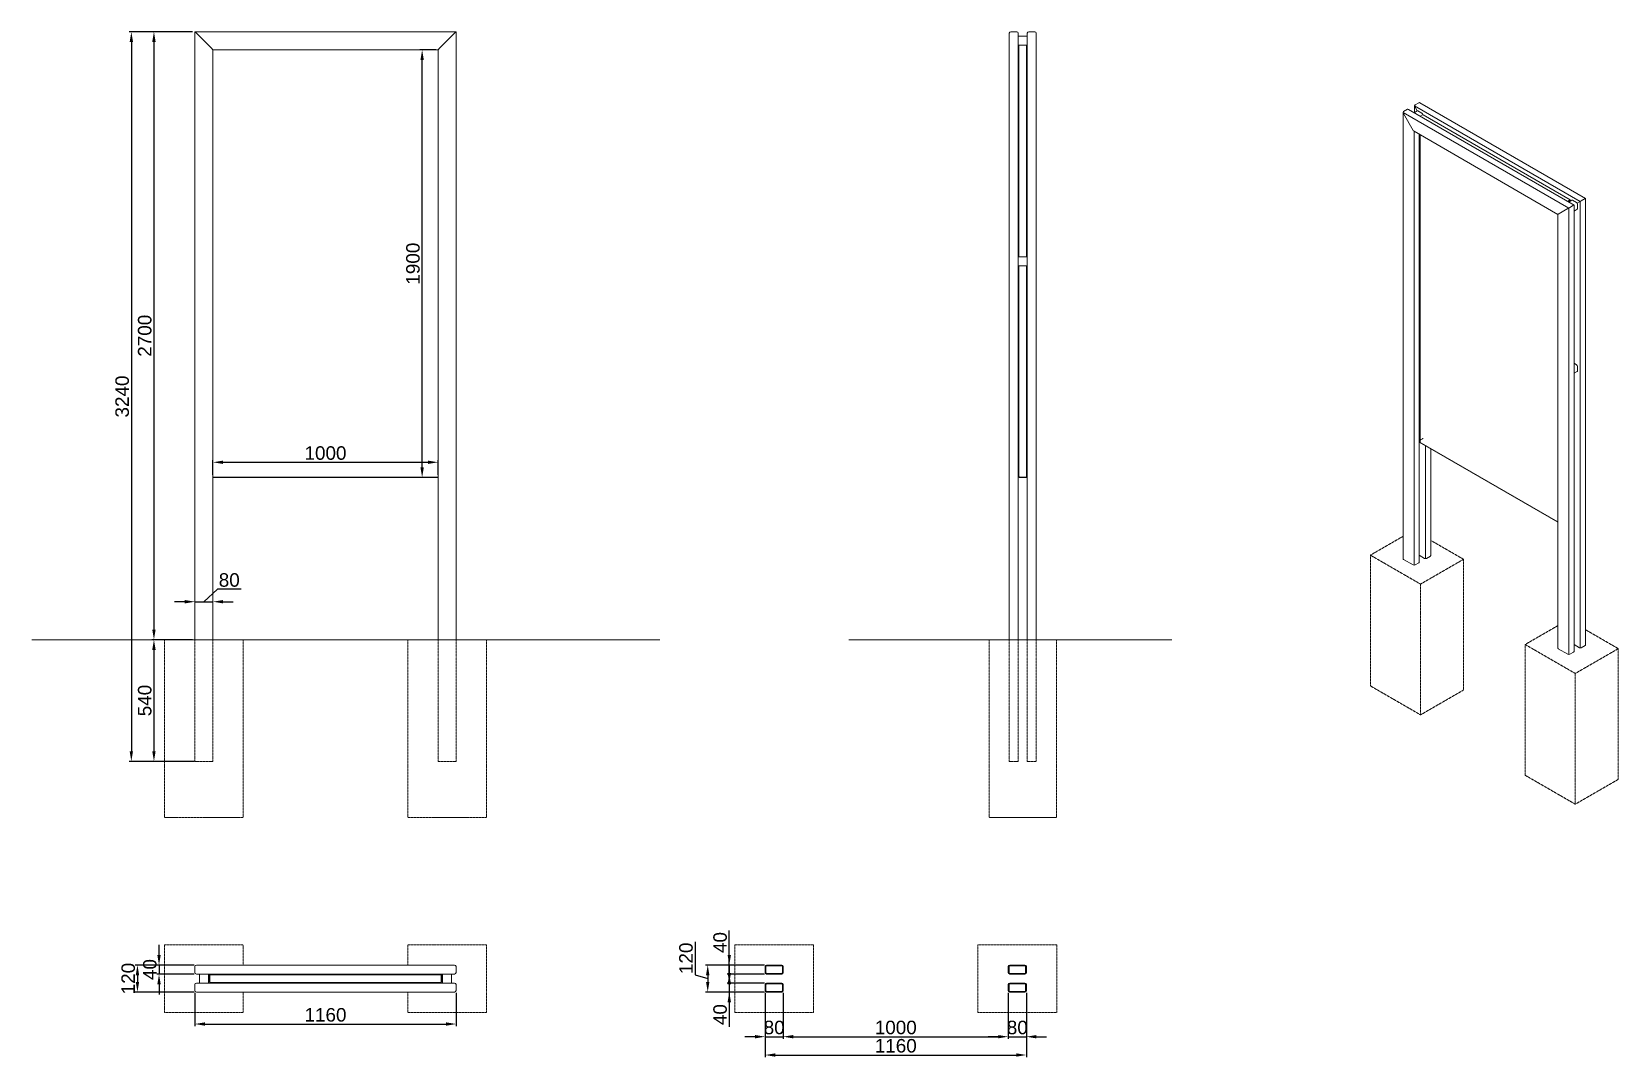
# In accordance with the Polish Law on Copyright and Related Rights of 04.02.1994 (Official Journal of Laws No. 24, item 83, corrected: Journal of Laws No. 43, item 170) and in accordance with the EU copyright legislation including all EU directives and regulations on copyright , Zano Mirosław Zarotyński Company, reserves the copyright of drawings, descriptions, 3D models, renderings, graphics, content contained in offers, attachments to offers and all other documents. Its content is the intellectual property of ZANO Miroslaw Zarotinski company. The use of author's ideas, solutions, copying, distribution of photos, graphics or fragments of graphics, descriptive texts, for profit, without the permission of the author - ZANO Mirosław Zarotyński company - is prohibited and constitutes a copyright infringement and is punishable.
# Model space of a CAD drawing. Header units: millimetres. Extents: x -447 to 6600, y 631 to 5185.
import ezdxf

# ---------------------------------------------------------------- set-up
doc = ezdxf.new("R2010")
doc.units = ezdxf.units.MM
doc.linetypes.add('HIDDEN', pattern=[1.905, 1.27, -0.635])
for name, color, linetype, lineweight in [('ZANO_R', 7, 'Continuous', 0), ('ZANO_R_przerywana', 7, 'HIDDEN', 0), ('ZANO_W', 1, 'Continuous', 0)]:
    doc.layers.add(name, color=color, linetype=linetype, lineweight=lineweight)
doc.styles.add('Arial', font='arial.ttf')
doc.styles.get("Standard").update_dxf_attribs({"font": 'ARIALUNI.TTF'})
doc.dimstyles.new('pl i ang', dxfattribs={"dimtxt": 50, "dimasz": 50, "dimexe": 1.25, "dimexo": 0.625, "dimgap": 10, "dimtad": 1, "dimtoh": 1, "dimtxsty": 'Standard', "dimcen": 2.5, "dimclrd": 1, "dimclre": 1, "dimclrt": 1, "dimadec": 0, "dimazin": 0, "dimtfac": 1, "dimtmove": 0, "dimatfit": 3, "dimfxl": 1, "dimarcsym": 1})

# ---------------------------------------------------------------- blocks, each defined once
blk = doc.blocks.new('*D411')
at = {"layer": 'ZANO_W', "color": 1, "lineweight": -2}
for p, q in [((358.2, 3217.1), (358.2, 3283.2)), ((403.2, 3273.2), (1313.2, 3273.2)), ((1358.2, 3217.1), (1358.2, 3283.2))]:
    blk.add_line(p, q, dxfattribs=at)
at = {"layer": 'ZANO_W', "color": 1}
for points in [[(403.2, 3280.7), (403.2, 3265.7), (358.2, 3273.2)], [(1313.2, 3265.7), (1313.2, 3280.7), (1358.2, 3273.2)]]:
    blk.add_solid(points, dxfattribs=at)
at = {"layer": 'ZANO_W', "color": 1, "insert": (858.2, 3313.8), "char_height": 60, "attachment_point": 5, "style": 'Arial'}
blk.add_mtext('1000', dxfattribs=at)
blk = doc.blocks.new('*D412')
at = {"layer": 'ZANO_W', "color": 1, "lineweight": -2}
for p, q in [((1348.2, 5105.1), (1277.5, 5105.1)), ((1287.5, 3250.1), (1287.5, 5060.1)), ((1348.2, 3205.1), (1277.5, 3205.1))]:
    blk.add_line(p, q, dxfattribs=at)
at = {"layer": 'ZANO_W', "color": 1}
for points in [[(1295, 5060.1), (1280, 5060.1), (1287.5, 5105.1)], [(1280, 3250.1), (1295, 3250.1), (1287.5, 3205.1)]]:
    blk.add_solid(points, dxfattribs=at)
at = {"layer": 'ZANO_W', "color": 1, "insert": (1246.9, 4155.1), "char_height": 60, "attachment_point": 5, "rotation": 90, "style": 'Arial'}
blk.add_mtext('1900', dxfattribs=at)
blk = doc.blocks.new('*D413')
at = {"layer": 'ZANO_W', "color": 1, "lineweight": -2}
for p, q in [((268.2, 5185.1), (86.2, 5185.1)), ((96.2, 5140.1), (96.2, 2530.1)), ((268.2, 2485.1), (86.2, 2485.1))]:
    blk.add_line(p, q, dxfattribs=at)
at = {"layer": 'ZANO_W', "color": 1}
for points in [[(103.7, 5140.1), (88.7, 5140.1), (96.2, 5185.1)], [(88.7, 2530.1), (103.7, 2530.1), (96.2, 2485.1)]]:
    blk.add_solid(points, dxfattribs=at)
at = {"layer": 'ZANO_W', "color": 1, "insert": (55.5, 3835.1), "char_height": 60, "attachment_point": 5, "rotation": 90, "style": 'Arial'}
blk.add_mtext('2700', dxfattribs=at)
blk = doc.blocks.new('*D414')
at = {"layer": 'ZANO_W', "color": 1, "lineweight": -2}
for p, q in [((268.2, 2485.1), (86.2, 2485.1)), ((96.2, 2440.1), (96.2, 1990.1)), ((274.6, 1945.1), (86.2, 1945.1))]:
    blk.add_line(p, q, dxfattribs=at)
at = {"layer": 'ZANO_W', "color": 1}
for points in [[(103.7, 2440.1), (88.7, 2440.1), (96.2, 2485.1)], [(88.7, 1990.1), (103.7, 1990.1), (96.2, 1945.1)]]:
    blk.add_solid(points, dxfattribs=at)
at = {"layer": 'ZANO_W', "color": 1, "insert": (55.5, 2215.1), "char_height": 60, "attachment_point": 5, "rotation": 90, "style": 'Arial'}
blk.add_mtext('540', dxfattribs=at)
blk = doc.blocks.new('*D415')
at = {"layer": 'ZANO_W', "color": 1, "lineweight": -2}
for p, q in [((268.2, 5185.1), (-14.1, 5185.1)), ((-4.1, 5140.1), (-4.1, 1990.1)), ((268.2, 1945.1), (-14.1, 1945.1))]:
    blk.add_line(p, q, dxfattribs=at)
at = {"layer": 'ZANO_W', "color": 1}
for points in [[(3.4, 5140.1), (-11.6, 5140.1), (-4.1, 5185.1)], [(-11.6, 1990.1), (3.4, 1990.1), (-4.1, 1945.1)]]:
    blk.add_solid(points, dxfattribs=at)
at = {"layer": 'ZANO_W', "color": 1, "insert": (-44.7, 3565.1), "char_height": 60, "attachment_point": 5, "rotation": 90, "style": 'Arial'}
blk.add_mtext('3240', dxfattribs=at)
blk = doc.blocks.new('*D416')
at = {"layer": 'ZANO_W', "color": 1, "lineweight": -2}
for p, q in [((377.8, 2709.5), (318.2, 2653.9)), ((483.6, 2709.5), (377.8, 2709.5)), ((233.2, 2653.9), (188.2, 2653.9)), ((278.2, 2663.9), (278.2, 2663.9)), ((278.2, 2653.9), (358.2, 2653.9)), ((358.2, 2663.9), (358.2, 2663.9)), ((403.2, 2653.9), (448.2, 2653.9))]:
    blk.add_line(p, q, dxfattribs=at)
at = {"layer": 'ZANO_W', "color": 1}
for points in [[(233.2, 2646.4), (233.2, 2661.4), (278.2, 2653.9)], [(403.2, 2661.4), (403.2, 2646.4), (358.2, 2653.9)]]:
    blk.add_solid(points, dxfattribs=at)
at = {"layer": 'ZANO_W', "color": 1, "insert": (430.7, 2750.1), "char_height": 60, "attachment_point": 5, "style": 'Arial'}
blk.add_mtext('80', dxfattribs=at)
blk = doc.blocks.new('*D417')
at = {"layer": 'ZANO_W', "color": 1, "lineweight": -2}
for p, q in [((118.8, 1085.4), (118.8, 1130.4)), ((274.6, 1040.4), (108.8, 1040.4)), ((274.6, 1000.4), (108.8, 1000.4)), ((118.8, 1040.4), (118.8, 1000.4)), ((118.8, 955.4), (118.8, 910.4))]:
    blk.add_line(p, q, dxfattribs=at)
at = {"layer": 'ZANO_W', "color": 1}
for points in [[(111.3, 1085.4), (126.3, 1085.4), (118.8, 1040.4)], [(126.3, 955.4), (111.3, 955.4), (118.8, 1000.4)]]:
    blk.add_solid(points, dxfattribs=at)
at = {"layer": 'ZANO_W', "color": 1, "insert": (78.2, 1020.4), "char_height": 60, "attachment_point": 5, "rotation": 90, "style": 'Arial'}
blk.add_mtext('40', dxfattribs=at)
blk = doc.blocks.new('*D418')
at = {"layer": 'ZANO_W', "color": 1, "lineweight": -2}
for p, q in [((274.6, 1040.4), (13, 1040.4)), ((23, 995.4), (23, 965.4)), ((274.6, 920.4), (13, 920.4))]:
    blk.add_line(p, q, dxfattribs=at)
at = {"layer": 'ZANO_W', "color": 1}
for points in [[(30.5, 995.4), (15.5, 995.4), (23, 1040.4)], [(15.5, 965.4), (30.5, 965.4), (23, 920.4)]]:
    blk.add_solid(points, dxfattribs=at)
at = {"layer": 'ZANO_W', "color": 1, "insert": (-17.7, 980.4), "char_height": 60, "attachment_point": 5, "rotation": 90, "style": 'Arial'}
blk.add_mtext('120', dxfattribs=at)
blk = doc.blocks.new('*D419')
at = {"layer": 'ZANO_W', "color": 1, "lineweight": -2}
for p, q in [((278.2, 916.8), (278.2, 768.5)), ((1438.2, 916.8), (1438.2, 768.5)), ((323.2, 778.5), (1393.2, 778.5))]:
    blk.add_line(p, q, dxfattribs=at)
at = {"layer": 'ZANO_W', "color": 1}
for points in [[(323.2, 786), (323.2, 771), (278.2, 778.5)], [(1393.2, 771), (1393.2, 786), (1438.2, 778.5)]]:
    blk.add_solid(points, dxfattribs=at)
at = {"layer": 'ZANO_W', "color": 1, "insert": (858.2, 819.1), "char_height": 60, "attachment_point": 5, "style": 'Arial'}
blk.add_mtext('1160', dxfattribs=at)
blk = doc.blocks.new('*D420')
at = {"layer": 'ZANO_W', "color": 1, "lineweight": -2}
for p, q in [((2651.7, 1040.4), (2651.7, 1194.4)), ((2807.5, 1040.4), (2641.7, 1040.4)), ((2807.5, 1000.4), (2641.7, 1000.4)), ((2651.7, 1040.4), (2651.7, 1000.4)), ((2651.7, 955.4), (2651.7, 910.4))]:
    blk.add_line(p, q, dxfattribs=at)
at = {"layer": 'ZANO_W', "color": 1}
for points in [[(2644.2, 1085.4), (2659.2, 1085.4), (2651.7, 1040.4)], [(2659.2, 955.4), (2644.2, 955.4), (2651.7, 1000.4)]]:
    blk.add_solid(points, dxfattribs=at)
at = {"layer": 'ZANO_W', "color": 1, "insert": (2611.1, 1140.4), "char_height": 60, "attachment_point": 5, "rotation": 90, "style": 'Arial'}
blk.add_mtext('40', dxfattribs=at)
blk = doc.blocks.new('*D422')
at = {"layer": 'ZANO_W', "color": 1, "lineweight": -2}
for p, q in [((2651.7, 1005.4), (2651.7, 1050.4)), ((2807.5, 960.4), (2641.7, 960.4)), ((2807.5, 920.4), (2641.7, 920.4)), ((2651.7, 960.4), (2651.7, 920.4)), ((2651.7, 920.4), (2651.7, 766.3))]:
    blk.add_line(p, q, dxfattribs=at)
at = {"layer": 'ZANO_W', "color": 1}
for points in [[(2644.2, 1005.4), (2659.2, 1005.4), (2651.7, 960.4)], [(2659.2, 875.4), (2644.2, 875.4), (2651.7, 920.4)]]:
    blk.add_solid(points, dxfattribs=at)
at = {"layer": 'ZANO_W', "color": 1, "insert": (2611.1, 820.4), "char_height": 60, "attachment_point": 5, "rotation": 90, "style": 'Arial'}
blk.add_mtext('40', dxfattribs=at)
blk = doc.blocks.new('*D423')
at = {"layer": 'ZANO_W', "color": 1, "lineweight": -2}
for p, q in [((2500.2, 1143.8), (2500.2, 997)), ((2500.2, 997), (2555.9, 980.4)), ((2807.5, 1040.4), (2545.9, 1040.4)), ((2555.9, 995.4), (2555.9, 965.4)), ((2807.5, 920.4), (2545.9, 920.4))]:
    blk.add_line(p, q, dxfattribs=at)
at = {"layer": 'ZANO_W', "color": 1}
for points in [[(2563.4, 995.4), (2548.4, 995.4), (2555.9, 1040.4)], [(2548.4, 965.4), (2563.4, 965.4), (2555.9, 920.4)]]:
    blk.add_solid(points, dxfattribs=at)
at = {"layer": 'ZANO_W', "color": 1, "insert": (2459.6, 1070.4), "char_height": 60, "attachment_point": 5, "rotation": 90, "style": 'Arial'}
blk.add_mtext('120', dxfattribs=at)
blk = doc.blocks.new('*D424')
at = {"layer": 'ZANO_W', "color": 1, "lineweight": -2}
for p, q in [((2811.1, 916.8), (2811.1, 712.3)), ((2891.1, 916.8), (2891.1, 712.3)), ((2766.1, 722.3), (2721.1, 722.3)), ((2811.1, 722.3), (2891.1, 722.3)), ((2936.1, 722.3), (2981.1, 722.3))]:
    blk.add_line(p, q, dxfattribs=at)
at = {"layer": 'ZANO_W', "color": 1}
for points in [[(2766.1, 714.8), (2766.1, 729.8), (2811.1, 722.3)], [(2936.1, 729.8), (2936.1, 714.8), (2891.1, 722.3)]]:
    blk.add_solid(points, dxfattribs=at)
at = {"layer": 'ZANO_W', "color": 1, "insert": (2851.1, 762.9), "char_height": 60, "attachment_point": 5, "style": 'Arial'}
blk.add_mtext('80', dxfattribs=at)
blk = doc.blocks.new('*D425')
at = {"layer": 'ZANO_W', "color": 1, "lineweight": -2}
for p, q in [((2891.1, 916.8), (2891.1, 712.3)), ((3891.1, 916.8), (3891.1, 712.3)), ((2936.1, 722.3), (3846.1, 722.3))]:
    blk.add_line(p, q, dxfattribs=at)
at = {"layer": 'ZANO_W', "color": 1}
for points in [[(2936.1, 729.8), (2936.1, 714.8), (2891.1, 722.3)], [(3846.1, 714.8), (3846.1, 729.8), (3891.1, 722.3)]]:
    blk.add_solid(points, dxfattribs=at)
at = {"layer": 'ZANO_W', "color": 1, "insert": (3391.1, 762.9), "char_height": 60, "attachment_point": 5, "style": 'Arial'}
blk.add_mtext('1000', dxfattribs=at)
blk = doc.blocks.new('*D426')
at = {"layer": 'ZANO_W', "color": 1, "lineweight": -2}
for p, q in [((3891.1, 916.8), (3891.1, 712.3)), ((3971.1, 916.8), (3971.1, 712.3)), ((3846.1, 722.3), (3801.1, 722.3)), ((3891.1, 722.3), (3971.1, 722.3)), ((4016.1, 722.3), (4061.1, 722.3))]:
    blk.add_line(p, q, dxfattribs=at)
at = {"layer": 'ZANO_W', "color": 1}
for points in [[(3846.1, 714.8), (3846.1, 729.8), (3891.1, 722.3)], [(4016.1, 729.8), (4016.1, 714.8), (3971.1, 722.3)]]:
    blk.add_solid(points, dxfattribs=at)
at = {"layer": 'ZANO_W', "color": 1, "insert": (3931.1, 762.9), "char_height": 60, "attachment_point": 5, "style": 'Arial'}
blk.add_mtext('80', dxfattribs=at)
blk = doc.blocks.new('*D427')
at = {"layer": 'ZANO_W', "color": 1, "lineweight": -2}
for p, q in [((2811.1, 916.8), (2811.1, 631)), ((3971.1, 916.8), (3971.1, 631)), ((2856.1, 641), (3926.1, 641))]:
    blk.add_line(p, q, dxfattribs=at)
at = {"layer": 'ZANO_W', "color": 1}
for points in [[(2856.1, 648.5), (2856.1, 633.5), (2811.1, 641)], [(3926.1, 633.5), (3926.1, 648.5), (3971.1, 641)]]:
    blk.add_solid(points, dxfattribs=at)
at = {"layer": 'ZANO_W', "color": 1, "insert": (3391.1, 681.6), "char_height": 60, "attachment_point": 5, "style": 'Arial'}
blk.add_mtext('1160', dxfattribs=at)

msp = doc.modelspace()

# ---------------------------------------------------------------- linework, layer by layer
at = {"layer": 'ZANO_R'}
for p, q in [((278.2, 2485.1), (278.2, 5185.1)), ((284.6, 5178.7), (278.2, 5185.1)), ((278.2, 5185.1), (1438.2, 5185.1)), ((278.2, 5185.1), (284.6, 5178.7)), ((351.8, 5111.5), (284.6, 5178.7)), ((1364.6, 5111.5), (1431.8, 5178.7)), ((1431.8, 5178.7), (1438.2, 5185.1)), ((1438.2, 5185.1), (1431.8, 5178.7)), ((1438.2, 2485.1), (1438.2, 5185.1)), ((3895.3, 2485.1), (3895.3, 5178.7)), ((3901.7, 5185.1), (3928.9, 5185.1)), ((3935.3, 2485.1), (3935.3, 5178.7)), ((3975.3, 5165.1), (3935.3, 5165.1)), ((3975.3, 2485.1), (3975.3, 5178.7)), ((4008.9, 5185.1), (3981.7, 5185.1)), ((4015.3, 2485.1), (4015.3, 5178.7)), ((358.2, 5105.1), (351.8, 5111.5)), ((351.8, 5111.5), (358.2, 5105.1)), ((358.2, 2485.1), (358.2, 5105.1)), ((358.2, 5105.1), (1358.2, 5105.1)), ((1358.2, 5105.1), (1364.6, 5111.5)), ((1364.6, 5111.5), (1358.2, 5105.1)), ((1358.2, 2485.1), (1358.2, 5105.1)), ((3975.3, 5125.1), (3935.3, 5125.1)), ((3938.3, 5125.1), (3938.3, 4185.1)), ((3972.3, 5125.1), (3972.3, 4185.1)), ((5714.8, 4870.1), (5697.5, 4860.1)), ((6454.7, 4444.9), (5718.9, 4869.7)), ((5644.9, 4827), (5644.9, 2844.1)), ((6380.7, 4402.2), (5644.9, 4827)), ((5646.6, 4830.7), (5663.9, 4840.7)), ((5689.3, 4747.2), (5646.6, 4821.3)), ((6403.8, 4415.5), (5667.9, 4840.3)), ((5707.3, 4833.6), (5693.4, 4825.6)), ((5695.8, 4856.3), (5695.8, 4827)), ((6431.6, 4431.6), (5695.8, 4856.3)), ((5697.5, 4850.7), (5707.3, 4833.6)), ((5727.5, 4823.3), (5710.2, 4833.3)), ((5730.7, 4816.3), (5720.1, 4810.2)), ((6386.6, 4438.9), (5733.1, 4816.2)), ((5693.4, 4742.9), (6332.2, 4374.1)), ((5693.4, 4742.9), (5693.4, 2816.1)), ((5716.5, 2829.4), (5716.5, 4729.6)), ((5719.8, 4727.7), (5719.8, 3361.8)), ((5721.1, 4726.9), (5721.1, 3362.5)), ((6453, 4443.9), (6435.7, 4433.9)), ((6454.7, 4444.9), (6453, 4443.9)), ((6454.7, 2462.1), (6454.7, 4444.9)), ((6332.2, 4374.1), (6332.2, 2447.4)), ((6333.9, 4375.1), (6376.6, 4399.8)), ((6385.4, 4438.4), (6374.7, 4432.3)), ((6385.4, 4436.9), (6376, 4431.5)), ((6385.5, 4436.8), (6376.2, 4431.4)), ((6386.8, 4436), (6377.5, 4430.7)), ((6394.6, 4436.8), (6380.7, 4428.8)), ((6380.7, 4402.2), (6380.7, 2419.3)), ((6384.8, 4404.5), (6402.1, 4414.5)), ((6385.4, 4438.4), (6385.4, 4436.9)), ((6385.5, 4436.9), (6386.8, 4437.6)), ((6385.5, 4436.9), (6385.7, 4437.2)), ((6386.8, 4436), (6385.5, 4436.8)), ((6387.8, 4432.9), (6387.8, 4436.8)), ((6397.5, 4436.6), (6414.8, 4426.6)), ((6403.8, 2432.7), (6403.8, 4415.5)), ((6403.8, 4388.8), (6417.7, 4396.9)), ((6427.5, 4429.2), (6417.7, 4423.5)), ((6418.9, 4419.5), (6418.9, 4399.5)), ((6431.6, 4431.6), (6431.6, 2448.7)), ((3975.3, 4185.1), (3935.3, 4185.1)), ((3975.3, 4145.1), (3935.3, 4145.1)), ((3938.3, 4145.1), (3938.3, 3209.1)), ((3972.3, 4145.1), (3972.3, 3207.2)), ((6403.8, 3712.7), (6414.8, 3706.4)), ((6403.8, 3668.7), (6417.7, 3676.7)), ((6418.9, 3699.3), (6418.9, 3679.3)), ((5716.5, 3363.7), (5719.8, 3361.8)), ((5716.5, 3363.6), (6332.2, 3008.2)), ((5716.5, 3362.1), (6332.2, 3006.7)), ((5719.8, 3361.8), (5721.1, 3362.5)), ((5730.6, 3377.6), (5721.1, 3372.1)), ((5730.7, 3377.4), (5721.1, 3371.9)), ((5744.3, 3346.1), (5744.3, 2845.5)), ((5767.4, 2858.8), (5767.4, 3332.8)), ((358.2, 3207.1), (1358.2, 3207.1)), ((358.2, 3205.1), (1358.2, 3205.1)), ((3942.3, 3207.2), (3968.3, 3207.2)), ((3942.3, 3205.1), (3942.3, 3207.1)), ((3942.3, 3207.1), (3972.3, 3207.1)), ((3942.3, 3205.1), (3972.3, 3205.1)), ((3972.3, 3207.2), (3968.3, 3207.2)), ((3972.3, 3205.1), (3972.3, 3207.1)), ((5646.6, 2841.8), (5689.3, 2817.1)), ((5697.5, 2817.1), (5714.8, 2827.1)), ((5716.5, 2860.2), (5740.2, 2846.5)), ((5748.4, 2846.5), (5765.7, 2856.5)), ((-446.6, 2485.1), (2343.2, 2485.1)), ((143.2, 2485.1), (493.2, 2485.1)), ((493.2, 2485.1), (143.2, 2485.1)), ((278.2, 2485.1), (284.6, 2485.1)), ((284.6, 2485.1), (278.2, 2485.1)), ((278.2, 2485.1), (284.6, 2485.1)), ((284.6, 2485.1), (278.2, 2485.1)), ((284.6, 2485.1), (351.8, 2485.1)), ((351.8, 2485.1), (358.2, 2485.1)), ((358.2, 2485.1), (351.8, 2485.1)), ((351.8, 2485.1), (358.2, 2485.1)), ((358.2, 2485.1), (351.8, 2485.1)), ((1223.2, 2485.1), (1573.2, 2485.1)), ((1573.2, 2485.1), (1223.2, 2485.1)), ((1358.2, 2485.1), (1364.6, 2485.1)), ((1364.6, 2485.1), (1358.2, 2485.1)), ((1358.2, 2485.1), (1364.6, 2485.1)), ((1364.6, 2485.1), (1358.2, 2485.1)), ((1364.6, 2485.1), (1431.8, 2485.1)), ((1431.8, 2485.1), (1438.2, 2485.1)), ((1438.2, 2485.1), (1431.8, 2485.1)), ((1431.8, 2485.1), (1438.2, 2485.1)), ((1438.2, 2485.1), (1431.8, 2485.1)), ((3182.9, 2485.1), (4616.9, 2485.1)), ((3805.3, 2485.1), (4105.3, 2485.1)), ((4105.3, 2485.1), (3805.3, 2485.1)), ((3895.3, 2485.1), (3901.7, 2485.1)), ((3901.7, 2485.1), (3895.3, 2485.1)), ((3901.7, 2485.1), (3928.9, 2485.1)), ((3928.9, 2485.1), (3935.3, 2485.1)), ((3935.3, 2485.1), (3928.9, 2485.1)), ((3975.3, 2485.1), (3981.7, 2485.1)), ((3981.7, 2485.1), (3975.3, 2485.1)), ((3981.7, 2485.1), (4008.9, 2485.1)), ((4008.9, 2485.1), (4015.3, 2485.1)), ((4015.3, 2485.1), (4008.9, 2485.1)), ((6333.9, 2445), (6376.6, 2420.3)), ((6384.8, 2420.3), (6402.1, 2430.3)), ((6403.8, 2463.4), (6427.5, 2449.7)), ((6435.7, 2449.7), (6453, 2459.7)), ((278.2, 1945.1), (284.6, 1945.1)), ((284.6, 1945.1), (278.2, 1945.1)), ((278.2, 1945.1), (284.6, 1945.1)), ((284.6, 1945.1), (278.2, 1945.1)), ((278.2, 1034), (278.2, 1006.8)), ((284.6, 1040.4), (1431.8, 1040.4)), ((284.6, 1000.4), (1431.8, 1000.4)), ((298.2, 960.4), (298.2, 1000.4)), ((338.2, 960.4), (338.2, 1000.4)), ((341.7, 993.4), (343.7, 993.4)), ((341.7, 993.4), (341.7, 967.4)), ((343.7, 993.4), (343.7, 967.4)), ((343.8, 993.4), (343.8, 963.4)), ((345.7, 997.4), (1370.7, 997.4)), ((493.2, 997.4), (493.2, 1000.4)), ((1223.2, 1000.4), (1223.2, 997.4)), ((1372.5, 993.4), (1372.5, 963.4)), ((1374.7, 993.4), (1372.7, 993.4)), ((1372.7, 993.4), (1372.7, 967.4)), ((1374.7, 993.4), (1374.7, 967.4)), ((1378.2, 960.4), (1378.2, 1000.4)), ((1418.2, 960.4), (1418.2, 1000.4)), ((1438.2, 1034), (1438.2, 1006.8)), ((2811.1, 1034), (2811.1, 1006.8)), ((2811.1, 1006.8), (2811.1, 1034)), ((2814.3, 1006.8), (2814.3, 1034)), ((2884.7, 1040.4), (2817.5, 1040.4)), ((2817.5, 1040.4), (2884.7, 1040.4)), ((2817.5, 1037.2), (2884.7, 1037.2)), ((2884.7, 1003.6), (2817.5, 1003.6)), ((2817.5, 1000.4), (2884.7, 1000.4)), ((2884.7, 1000.4), (2817.5, 1000.4)), ((2887.9, 1034), (2887.9, 1006.8)), ((2891.1, 1006.8), (2891.1, 1034)), ((2891.1, 1034), (2891.1, 1006.8)), ((3891.1, 1034), (3891.1, 1006.8)), ((3891.1, 1006.8), (3891.1, 1034)), ((3894.3, 1006.8), (3894.3, 1034)), ((3964.7, 1040.4), (3897.5, 1040.4)), ((3897.5, 1040.4), (3964.7, 1040.4)), ((3897.5, 1037.2), (3964.7, 1037.2)), ((3964.7, 1003.6), (3897.5, 1003.6)), ((3897.5, 1000.4), (3964.7, 1000.4)), ((3964.7, 1000.4), (3897.5, 1000.4)), ((3967.9, 1034), (3967.9, 1006.8)), ((3971.1, 1006.8), (3971.1, 1034)), ((3971.1, 1034), (3971.1, 1006.8)), ((278.2, 926.8), (278.2, 954)), ((284.6, 960.4), (1431.8, 960.4)), ((284.6, 920.4), (1431.8, 920.4)), ((343.8, 963.4), (1372.5, 963.4)), ((493.2, 960.4), (493.2, 963.4)), ((1223.2, 963.4), (1223.2, 960.4)), ((1438.2, 926.8), (1438.2, 954)), ((2811.1, 954), (2811.1, 926.8)), ((2811.1, 926.8), (2811.1, 954)), ((2814.3, 926.8), (2814.3, 954)), ((2884.7, 960.4), (2817.5, 960.4)), ((2817.5, 960.4), (2884.7, 960.4)), ((2817.5, 957.2), (2884.7, 957.2)), ((2884.7, 923.6), (2817.5, 923.6)), ((2817.5, 920.4), (2884.7, 920.4)), ((2884.7, 920.4), (2817.5, 920.4)), ((2887.9, 954), (2887.9, 926.8)), ((2891.1, 926.8), (2891.1, 954)), ((2891.1, 954), (2891.1, 926.8)), ((3891.1, 954), (3891.1, 926.8)), ((3891.1, 926.8), (3891.1, 954)), ((3894.3, 926.8), (3894.3, 954)), ((3964.7, 960.4), (3897.5, 960.4)), ((3897.5, 960.4), (3964.7, 960.4)), ((3897.5, 957.2), (3964.7, 957.2)), ((3964.7, 923.6), (3897.5, 923.6)), ((3897.5, 920.4), (3964.7, 920.4)), ((3964.7, 920.4), (3897.5, 920.4)), ((3967.9, 954), (3967.9, 926.8)), ((3971.1, 926.8), (3971.1, 954)), ((3971.1, 954), (3971.1, 926.8))]:
    msp.add_line(p, q, dxfattribs=at)
at = {"layer": 'ZANO_R', "flags": 128}
for points in [[(6402.1, 4414.5), (6402.8, 4414.9), (6403.3, 4415.2), (6403.7, 4415.4), (6403.8, 4415.5)], [(343.8, 966.6), (343.7, 967), (343.7, 967.4)], [(1372.5, 966.6), (1372.6, 967), (1372.7, 967.4)]]:
    msp.add_lwpolyline(points, dxfattribs=at)
at = {"layer": 'ZANO_R'}
for centre, radius, start, end in [((3901.7, 5178.7), 6.4, 90, 180), ((3928.9, 5178.7), 6.4, 0, 90), ((3981.7, 5178.7), 6.4, 90, 180), ((4008.9, 5178.7), 6.4, 0, 90), ((5708.5, 4831), 2.9, 54.38242, 114.30712), ((5722.7, 4815.9), 8.85, 2.60548, 57.39452), ((6395.8, 4434.2), 2.9, 54.38242, 114.30712), ((6410, 4419.1), 8.85, 2.60548, 57.39452), ((6416.2, 4399.2), 2.76, 304.05635, 7.25583), ((6410, 3698.9), 8.85, 2.60548, 57.39452), ((6416.2, 3679), 2.76, 304.05635, 7.25583), ((5647.8, 2844.4), 2.9, 185.6948, 245.62534), ((5713.6, 2829.7), 2.9, 294.37466, 354.3052), ((5744.3, 2854.4), 8.85, 242.60967, 297.39033), ((5764.5, 2859.1), 2.9, 294.37466, 354.3052), ((5693.4, 2825), 8.85, 242.60967, 297.39033), ((6335.1, 2447.7), 2.9, 185.6948, 245.62534), ((6380.7, 2428.2), 8.85, 242.60967, 297.39033), ((6400.9, 2433), 2.9, 294.37466, 354.3052), ((6431.6, 2457.6), 8.85, 242.60967, 297.39033), ((6451.8, 2462.3), 2.9, 294.37466, 354.3052), ((284.6, 1034), 6.4, 90, 180), ((284.6, 1006.8), 6.4, 180, 270), ((1431.8, 1034), 6.4, 0, 90), ((1431.8, 1006.8), 6.4, 270, 0), ((2817.5, 1034), 6.4, 90, 180), ((2817.5, 1034), 6.4, 90, 180), ((2817.5, 1006.8), 6.4, 180, 270), ((2817.5, 1006.8), 6.4, 180, 270), ((2817.5, 1034), 3.2, 90, 180), ((2817.5, 1006.8), 3.2, 180, 270), ((2884.7, 1034), 6.4, 0, 90), ((2884.7, 1034), 6.4, 0, 90), ((2884.7, 1034), 3.2, 0, 90), ((2884.7, 1006.8), 6.4, 270, 0), ((2884.7, 1006.8), 6.4, 270, 0), ((2884.7, 1006.8), 3.2, 270, 0), ((3897.5, 1034), 6.4, 90, 180), ((3897.5, 1034), 6.4, 90, 180), ((3897.5, 1006.8), 6.4, 180, 270), ((3897.5, 1006.8), 6.4, 180, 270), ((3897.5, 1034), 3.2, 90, 180), ((3897.5, 1006.8), 3.2, 180, 270), ((3964.7, 1034), 6.4, 0, 90), ((3964.7, 1034), 6.4, 0, 90), ((3964.7, 1034), 3.2, 0, 90), ((3964.7, 1006.8), 6.4, 270, 0), ((3964.7, 1006.8), 3.2, 270, 0), ((3964.7, 1006.8), 6.4, 270, 0), ((284.6, 954), 6.4, 90, 180), ((284.6, 926.8), 6.4, 180, 270), ((345.7, 967.4), 4, 180, 242.31277), ((1370.7, 967.4), 4, 297.68723, 0), ((1431.8, 954), 6.4, 0, 90), ((1431.8, 926.8), 6.4, 270, 0), ((2817.5, 954), 6.4, 90, 180), ((2817.5, 954), 6.4, 90, 180), ((2817.5, 926.8), 6.4, 180, 270), ((2817.5, 926.8), 6.4, 180, 270), ((2817.5, 954), 3.2, 90, 180), ((2817.5, 926.8), 3.2, 180, 270), ((2884.7, 954), 6.4, 0, 90), ((2884.7, 954), 6.4, 0, 90), ((2884.7, 954), 3.2, 0, 90), ((2884.7, 926.8), 6.4, 270, 0), ((2884.7, 926.8), 6.4, 270, 0), ((2884.7, 926.8), 3.2, 270, 0), ((3897.5, 954), 6.4, 90, 180), ((3897.5, 954), 6.4, 90, 180), ((3897.5, 926.8), 6.4, 180, 270), ((3897.5, 926.8), 6.4, 180, 270), ((3897.5, 954), 3.2, 90, 180), ((3897.5, 926.8), 3.2, 180, 270), ((3964.7, 954), 6.4, 0, 90), ((3964.7, 954), 6.4, 0, 90), ((3964.7, 954), 3.2, 0, 90), ((3964.7, 926.8), 6.4, 270, 0), ((3964.7, 926.8), 6.4, 270, 0), ((3964.7, 926.8), 3.2, 270, 0)]:
    msp.add_arc(centre, radius, start, end, dxfattribs=at)
for centre, major_axis, ratio, start_param, end_param in [((5718.9, 4863), (-4.07, 7.05), 0.577335, 5.497828, 6.283145), ((5718.9, 4863), (-4.07, 7.05), 0.577335, 5.497828, 6.283145), ((5650.6, 4823.6), (-4.07, 7.05), 0.577335, 6.283145, 7.853941), ((5650.6, 4823.6), (-4.07, 7.05), 0.577335, 6.283145, 7.853941), ((5667.9, 4833.6), (-4.07, 7.05), 0.577335, 5.497828, 6.283145), ((5667.9, 4833.6), (-4.07, 7.05), 0.577335, 5.497828, 6.283145), ((5701.5, 4853), (-4.07, 7.05), 0.577335, 6.283145, 7.853941), ((5701.5, 4853), (-4.07, 7.05), 0.577335, 6.283145, 7.853941), ((5693.4, 4749.6), (-4.07, 7.05), 0.577335, 1.570756, 2.356235), ((5693.4, 4749.6), (-4.07, 7.05), 0.577335, 1.570756, 2.356235), ((6448.9, 4441.6), (5.76, 3.33), 0.00007, 0.000041, 0.785358), ((6337.9, 4377.5), (5.76, 3.33), 0.00007, 2.356154, 3.141552), ((6337.9, 4377.5), (5.76, 3.33), 0.00007, 2.356154, 3.141633), ((6380.7, 4402.2), (5.76, 3.33), 0.00007, 0.785358, 2.356154), ((6380.7, 4402.2), (5.76, 3.33), 0.00007, 0.785358, 2.356154), ((6398, 4412.2), (5.76, 3.33), 0.00007, 0.000041, 0.785358), ((6431.6, 4431.6), (5.76, 3.33), 0.00007, 0.785358, 2.356154), ((6431.6, 4431.6), (5.76, 3.33), 0.00007, 0.785358, 2.356154)]:
    msp.add_ellipse(centre, major_axis=major_axis, ratio=ratio, start_param=start_param, end_param=end_param, dxfattribs=at)
for points, knots in [([(5733.1, 4816.1), (5732.9, 4816.3), (5732.3, 4816.6), (5731.5, 4816.5), (5730.9, 4816.4), (5730.7, 4816.3)], [0, 0, 0, 0, 0.344113, 0.791689, 1, 1, 1, 1]), ([(6386.8, 4437.6), (6386.8, 4437.9), (6386.9, 4438.4), (6386.7, 4438.9), (6386.3, 4439), (6385.8, 4438.8), (6385.5, 4438.5), (6385.4, 4438.4)], [0, 0, 0, 0, 0.223917, 0.447868, 0.671818, 0.895769, 1, 1, 1, 1]), ([(6385.7, 4437.4), (6385.7, 4437.4), (6385.7, 4437.4), (6385.6, 4437.3), (6385.4, 4437), (6385.4, 4436.9)], [0, 0, 0, 0, 0.060437, 0.560166, 1, 1, 1, 1]), ([(6385.5, 4436.8), (6385.6, 4436.8), (6386, 4436.8), (6386, 4436.8), (6385.9, 4436.9), (6385.6, 4436.9), (6385.5, 4436.9)], [0, 0, 0, 0, 0.280308, 0.530237, 0.780092, 1, 1, 1, 1]), ([(6386.8, 4436), (6387, 4436.1), (6387.6, 4436.3), (6387.9, 4436.7), (6387.7, 4437.2), (6387.3, 4437.5), (6386.9, 4437.6), (6386.8, 4437.6)], [0, 0, 0, 0, 0.223917, 0.447868, 0.671818, 0.895769, 1, 1, 1, 1]), ([(5730.6, 3377.6), (5730.8, 3377.8), (5731.2, 3378.2), (5732, 3378.6), (5732.7, 3378.9), (5733, 3378.9), (5733.2, 3379)], [0, 0, 0, 0, 0.280308, 0.530237, 0.780092, 1, 1, 1, 1]), ([(5733.2, 3379), (5733, 3378.8), (5732.8, 3378.5), (5732.2, 3378), (5731.5, 3377.6), (5731, 3377.5), (5730.7, 3377.4)], [0, 0, 0, 0, 0.280308, 0.530237, 0.780092, 1, 1, 1, 1]), ([(3942.3, 3207.2), (3941.8, 3207.4), (3940.9, 3207.6), (3939.6, 3208.1), (3938.7, 3208.5), (3938.3, 3208.8), (3938.3, 3209), (3938.3, 3209.1)], [0, 0, 0, 0, 0.2239169, 0.4478675, 0.6718183, 0.8957688, 1, 1, 1, 1]), ([(3938.3, 3209.1), (3938.3, 3208.6), (3938.4, 3207.7), (3939.2, 3206.4), (3940.3, 3205.5), (3941.4, 3205.1), (3942.1, 3205.1), (3942.3, 3205.1)], [0, 0, 0, 0, 0.223917, 0.447868, 0.671818, 0.895769, 1, 1, 1, 1]), ([(3940.9, 3207.6), (3940.9, 3207.6), (3941.1, 3207.4), (3941.6, 3207.2), (3942.1, 3207.1), (3942.3, 3207.1)], [0, 0, 0, 0, 0.029602, 0.545732, 1, 1, 1, 1]), ([(341.7, 993.4), (341.7, 993.8), (341.8, 994.8), (342.6, 996), (343.7, 996.9), (344.8, 997.3), (345.5, 997.3), (345.7, 997.4)], [0, 0, 0, 0, 0.223917, 0.447868, 0.671818, 0.895769, 1, 1, 1, 1]), ([(343.7, 993.4), (343.7, 993.7), (343.8, 994.2), (344.1, 994.5), (344.2, 994.7)], [0, 0, 0, 0, 0.590092, 1, 1, 1, 1]), ([(345.7, 997.4), (345.5, 997.3), (345.3, 997.2), (344.8, 996.5), (344.4, 995.4), (344.1, 994.3), (343.9, 993.6), (343.8, 993.4)], [0, 0, 0, 0, 0.223917, 0.447868, 0.671818, 0.895769, 1, 1, 1, 1]), ([(1370.7, 997.4), (1370.8, 997.3), (1371.1, 997.2), (1371.5, 996.5), (1371.9, 995.4), (1372.3, 994.3), (1372.5, 993.6), (1372.5, 993.4)], [0, 0, 0, 0, 0.223917, 0.447868, 0.671818, 0.895769, 1, 1, 1, 1]), ([(1374.7, 993.4), (1374.6, 993.8), (1374.5, 994.8), (1373.8, 996), (1372.7, 996.9), (1371.6, 997.3), (1370.9, 997.3), (1370.7, 997.4)], [0, 0, 0, 0, 0.223917, 0.447868, 0.671818, 0.895769, 1, 1, 1, 1]), ([(1372.7, 993.4), (1372.6, 993.7), (1372.6, 994.2), (1372.3, 994.5), (1372.1, 994.7)], [0, 0, 0, 0, 0.590092, 1, 1, 1, 1])]:
    msp.add_open_spline(points, degree=3, knots=knots, dxfattribs=at)
at = {"layer": 'ZANO_R_przerywana'}
for p, q in [((5644.9, 2944.7), (5499.3, 2860.7)), ((5913, 2842.3), (5767.4, 2926.3)), ((5499.3, 2860.7), (5499.3, 2280.1)), ((5499.3, 2860.7), (5722, 2732.1)), ((5722, 2732.1), (5913, 2842.3)), ((5913, 2842.3), (5913, 2261.7)), ((5722, 2732.1), (5722, 2151.5)), ((6332.2, 2547.9), (6186.6, 2463.9)), ((143.2, 2485.1), (143.2, 1695.1)), ((143.2, 2485.1), (143.2, 1695.1)), ((278.2, 1945.1), (278.2, 2485.1)), ((358.2, 1945.1), (358.2, 2485.1)), ((493.2, 2485.1), (493.2, 1695.1)), ((493.2, 2485.1), (493.2, 1695.1)), ((1223.2, 2485.1), (1223.2, 1695.1)), ((1223.2, 2485.1), (1223.2, 1695.1)), ((1358.2, 1945.1), (1358.2, 2485.1)), ((1438.2, 1945.1), (1438.2, 2485.1)), ((1573.2, 2485.1), (1573.2, 1695.1)), ((1573.2, 2485.1), (1573.2, 1695.1)), ((3805.3, 2485.1), (3805.3, 1695.1)), ((3805.3, 2485.1), (3805.3, 1695.1)), ((3895.3, 1945.1), (3895.3, 2485.1)), ((3935.3, 1945.1), (3935.3, 2485.1)), ((3975.3, 1945.1), (3975.3, 2485.1)), ((4015.3, 1945.1), (4015.3, 2485.1)), ((4105.3, 2485.1), (4105.3, 1695.1)), ((4105.3, 2485.1), (4105.3, 1695.1)), ((6600.3, 2445.5), (6454.7, 2529.6)), ((6186.6, 2463.9), (6186.6, 1883.3)), ((6186.6, 2463.9), (6409.3, 2335.3)), ((6409.3, 2335.3), (6600.3, 2445.5)), ((6600.3, 2445.5), (6600.3, 1865)), ((6409.3, 2335.3), (6409.3, 1754.8)), ((5499.3, 2280.1), (5722, 2151.5)), ((5722, 2151.5), (5913, 2261.7)), ((284.6, 1945.1), (351.8, 1945.1)), ((351.8, 1945.1), (358.2, 1945.1)), ((358.2, 1945.1), (351.8, 1945.1)), ((351.8, 1945.1), (358.2, 1945.1)), ((358.2, 1945.1), (351.8, 1945.1)), ((1358.2, 1945.1), (1364.6, 1945.1)), ((1364.6, 1945.1), (1358.2, 1945.1)), ((1358.2, 1945.1), (1364.6, 1945.1)), ((1364.6, 1945.1), (1358.2, 1945.1)), ((1364.6, 1945.1), (1431.8, 1945.1)), ((1431.8, 1945.1), (1438.2, 1945.1)), ((1438.2, 1945.1), (1431.8, 1945.1)), ((1431.8, 1945.1), (1438.2, 1945.1)), ((1438.2, 1945.1), (1431.8, 1945.1)), ((3895.3, 1945.1), (3901.7, 1945.1)), ((3901.7, 1945.1), (3895.3, 1945.1)), ((3901.7, 1945.1), (3928.9, 1945.1)), ((3928.9, 1945.1), (3935.3, 1945.1)), ((3935.3, 1945.1), (3928.9, 1945.1)), ((3975.3, 1945.1), (3981.7, 1945.1)), ((3981.7, 1945.1), (3975.3, 1945.1)), ((3981.7, 1945.1), (4008.9, 1945.1)), ((4008.9, 1945.1), (4015.3, 1945.1)), ((4015.3, 1945.1), (4008.9, 1945.1)), ((6186.6, 1883.3), (6409.3, 1754.8)), ((6409.3, 1754.8), (6600.3, 1865)), ((143.2, 1695.1), (493.2, 1695.1)), ((493.2, 1695.1), (143.2, 1695.1)), ((1223.2, 1695.1), (1573.2, 1695.1)), ((1573.2, 1695.1), (1223.2, 1695.1)), ((3805.3, 1695.1), (4105.3, 1695.1)), ((4105.3, 1695.1), (3805.3, 1695.1)), ((493.2, 1130.4), (143.2, 1130.4)), ((143.2, 1130.4), (143.2, 830.4)), ((493.2, 1040.4), (493.2, 1130.4)), ((1573.2, 1130.4), (1223.2, 1130.4)), ((1223.2, 1130.4), (1223.2, 1040.4)), ((1573.2, 830.4), (1573.2, 1130.4)), ((2676.1, 1130.4), (3026.1, 1130.4)), ((2676.1, 830.4), (2676.1, 1130.4)), ((3026.1, 1130.4), (3026.1, 830.4)), ((3756.1, 1130.4), (4106.1, 1130.4)), ((3756.1, 830.4), (3756.1, 1130.4)), ((4106.1, 1130.4), (4106.1, 830.4)), ((493.2, 830.4), (493.2, 920.4)), ((1223.2, 920.4), (1223.2, 830.4)), ((143.2, 830.4), (493.2, 830.4)), ((1223.2, 830.4), (1573.2, 830.4)), ((3026.1, 830.4), (2676.1, 830.4)), ((4106.1, 830.4), (3756.1, 830.4))]:
    msp.add_line(p, q, dxfattribs=at)

# ---------------------------------------------------------------- dimensions: what is measured, and where the dimension line sits
at = {"layer": 'ZANO_W'}
for base, p1, p2, picture, middle in [((-4.1, 1945.1), (278.2, 5185.1), (278.2, 1945.1), '*D415', (-44.7, 3565.1)), ((96.2, 2485.1), (278.2, 5185.1), (278.2, 2485.1), '*D413', (55.5, 3835.1)), ((1287.5, 5105.1), (1358.2, 3205.1), (1358.2, 5105.1), '*D412', (1246.9, 4155.1)), ((96.2, 1945.1), (278.2, 2485.1), (284.6, 1945.1), '*D414', (55.5, 2215.1)), ((2555.9, 920.4), (2817.5, 1040.4), (2817.5, 920.4), '*D423', (2459.6, 1007))]:
    dim = msp.add_linear_dim(base=base, p1=p1, p2=p2, angle=90, dimstyle='pl i ang', override={"dimtxt": 60, "dimasz": 45, "dimexe": 10, "dimexo": 10, "dimtoh": 0, "dimdec": 0, "dimtxsty": 'Arial', "dimtdec": 0, "dimtmove": 1}, dxfattribs=at)
    dim.commit()
    dim.dimension.update_dxf_attribs({"geometry": picture, "text_midpoint": middle})
for base, p1, p2, picture, middle in [((1358.2, 3273.2), (358.2, 3207.1), (1358.2, 3207.1), '*D411', (858.2, 3313.8)), ((1438.2, 778.5), (278.2, 926.8), (1438.2, 926.8), '*D419', (858.2, 819.1)), ((3971.1, 641), (2811.1, 926.8), (3971.1, 926.8), '*D427', (3391.1, 681.6)), ((3891.1, 722.3), (2891.1, 926.8), (3891.1, 926.8), '*D425', (3391.1, 762.9))]:
    dim = msp.add_linear_dim(base=base, p1=p1, p2=p2, dimstyle='pl i ang', override={"dimtxt": 60, "dimasz": 45, "dimexe": 10, "dimexo": 10, "dimtoh": 0, "dimdec": 0, "dimtxsty": 'Arial', "dimtdec": 0, "dimtmove": 1}, dxfattribs=at)
    dim.commit()
    dim.dimension.update_dxf_attribs({"geometry": picture, "text_midpoint": middle})
for base, p1, p2, picture, middle in [((358.2, 2653.9), (278.2, 2653.9), (358.2, 2653.9), '*D416', (387.8, 2709.5)), ((2891.1, 722.3), (2811.1, 926.8), (2891.1, 926.8), '*D424', (2851.1, 722.3)), ((3971.1, 722.3), (3891.1, 926.8), (3971.1, 926.8), '*D426', (3931.1, 722.3))]:
    dim = msp.add_linear_dim(base=base, p1=p1, p2=p2, dimstyle='pl i ang', override={"dimtxt": 60, "dimasz": 45, "dimexe": 10, "dimexo": 10, "dimtoh": 0, "dimdec": 0, "dimtxsty": 'Arial', "dimtdec": 0, "dimtmove": 1}, dxfattribs=at)
    dim.commit()
    dim.dimension.update_dxf_attribs({"geometry": picture, "text_midpoint": middle, "dimtype": 160})
for base, p1, p2, picture, middle in [((118.8, 1000.4), (284.6, 1040.4), (284.6, 1000.4), '*D417', (118.8, 1020.4)), ((2651.7, 1000.4), (2817.5, 1040.4), (2817.5, 1000.4), '*D420', (2605.4, 1140.4)), ((23, 920.4), (284.6, 1040.4), (284.6, 920.4), '*D418', (23, 980.4)), ((2651.7, 920.4), (2817.5, 960.4), (2817.5, 920.4), '*D422', (2612.5, 820.4))]:
    dim = msp.add_linear_dim(base=base, p1=p1, p2=p2, angle=90, dimstyle='pl i ang', override={"dimtxt": 60, "dimasz": 45, "dimexe": 10, "dimexo": 10, "dimtoh": 0, "dimdec": 0, "dimtxsty": 'Arial', "dimtdec": 0, "dimtmove": 1}, dxfattribs=at)
    dim.commit()
    dim.dimension.update_dxf_attribs({"geometry": picture, "text_midpoint": middle, "dimtype": 160})

doc.saveas('drawing.dxf')
